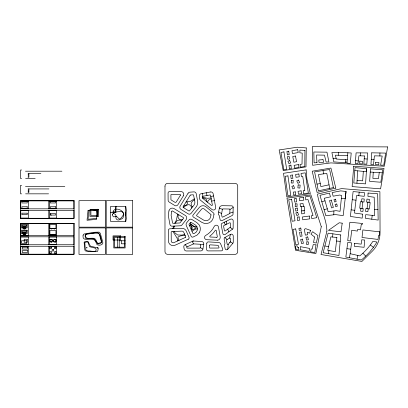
<?xml version="1.0" encoding="UTF-8"?>
<svg xmlns="http://www.w3.org/2000/svg" width="408" height="408" viewBox="0 0 408 408"><rect width="100%" height="100%" fill="white"/><g stroke="black" fill="none" stroke-linecap="round" stroke-linejoin="round"><path stroke-width="0.61" d="M360.351 155.805L360.366 152.888M379.879 155.963L379.935 152.98M229.826 213.175L229.913 209.59A0.566 0.566 0 0 0 229.352 209.013L222.946 208.911A0.566 0.566 0 0 0 222.38 209.381L221.539 214.103A1.132 1.132 0 0 0 221.549 214.537L222.003 216.679A0.566 0.566 0 0 0 222.814 217.066L229.515 213.665A0.566 0.566 0 0 0 229.826 213.175L233.065 212.078M233.182 207.381L233.014 214.18A1.515 1.515 0 0 1 232.188 215.49L222.253 220.534A1.515 1.515 0 0 1 220.085 219.499L219.295 215.761A1.132 1.132 0 0 0 218.897 215.113L218.719 214.965A1.132 1.132 0 0 1 218.316 213.889L219.356 208.024A2.836 2.836 0 0 1 222.192 205.683L231.693 205.836A1.515 1.515 0 0 1 233.182 207.381L229.913 209.59M338.293 155.264L338.37 152.291L351.206 152.985L350.299 163.404L346.953 163.113L347.861 152.694M333.78 214.786L333.892 210.946M347.616 155.504L335.396 155.188L336.284 159.049L345.387 159.635L345.275 162.807L333.8 161.859L331.898 152.566L338.37 152.291M184.447 233.922L184.181 234.508L183.223 234.819A23.21 23.21 0 0 1 181.611 235.115L177.628 234.977L175.032 232.927A8.772 8.772 0 0 1 174.736 232.494L174.578 231.438M356.944 183.223L357.561 170.819L354.812 170.595M373.254 172.242L372.887 178.357L378.476 178.622L379.246 172.62M366.568 168.693L365.578 183.875L353.792 182.983L355.052 167.652L366.568 168.693L366.364 171.681L357.561 170.819M363.319 171.386L362.671 180.841L357.082 180.407M125.751 215.444L126.256 210.304L125.751 206.371L110.629 206.371L110.629 221.493L125.751 221.493L126.256 218.469L125.751 212.318M177.582 214.067L176.501 219.683A14.142 14.142 0 0 1 175.935 221.019L174.726 223.227M227.751 249.293L232.825 243.311A1.892 1.892 0 0 0 233.269 242.077L233.238 236.008A1.892 1.892 0 0 0 230.413 234.376L224.89 237.532A1.515 1.515 0 0 0 224.15 239.119L224.941 243.418A0.566 0.566 0 0 1 224.92 243.704L224.492 244.922A0.566 0.566 0 0 0 224.471 245.218L225.109 248.594A1.515 1.515 0 0 0 227.751 249.293L228.179 244.402L230.301 241.903A0.566 0.566 0 0 0 230.433 241.531L230.418 238.614A0.566 0.566 0 0 0 229.571 238.124L226.761 239.726A0.566 0.566 0 0 0 226.486 240.322L227.185 244.137A0.566 0.566 0 0 0 228.179 244.402M358.826 195.728L359.162 192.132M360.917 208.289L360.636 211.186L362.926 211.41L363.207 208.514L359.744 208.177L360.376 201.669L363.972 202.016L364.262 199.038L361.845 198.798L361.554 201.781M362.09 208.406L362.727 201.894M332.556 237.048L332.877 233.835M371.775 219.198L372.193 215.353M88.975 210.599L88.006 219.31L96.716 218.341M346.04 191.495L343.169 215.633L335.473 214.593L325.839 215.72L319.979 195.299L329.45 193.101L330.439 196.865L324.263 198.237L328.144 211.726L336.029 210.656L340.043 211.313L341.659 195.483L339.665 195.034L333.152 196.187L332.178 192.576L340.7 190.878L346.04 191.495L345.178 198.706L341.379 198.252M367.032 208.682L367.843 202.195M368.205 208.83L367.843 211.716L365.558 211.431L365.92 208.544L369.373 208.978L370.184 202.485L366.603 202.036L366.976 199.068L369.383 199.369L369.016 202.337M350.156 253.689L351.553 242.872L347.754 242.429L345.846 257.06L361.391 259.988A71.364 71.364 0 0 0 376.977 242.015L372.861 241.388A64.418 64.418 0 0 1 359.825 255.887L350.156 253.689L349.396 257.728M328.415 253.643L328.95 250.568M200.272 247.631L200.746 244.928A0.566 0.566 0 0 0 200.221 244.259L193.754 243.877A0.566 0.566 0 0 0 193.484 243.928L187.099 246.86A0.566 0.566 0 0 0 186.777 247.477L186.813 247.671A0.566 0.566 0 0 0 187.374 248.135L199.716 248.1A0.566 0.566 0 0 0 200.272 247.631L202.898 249.059L203.76 244.162A2.27 2.27 0 0 0 201.659 241.505L193.642 241.031A2.27 2.27 0 0 0 192.561 241.23L185.11 244.652A2.27 2.27 0 0 0 183.824 247.136L184.202 249.125A2.27 2.27 0 0 0 186.436 250.976L200.67 250.93A2.27 2.27 0 0 0 202.898 249.059M229.571 238.124L230.413 234.376M357.02 259.167L357.867 255.444M172.814 228.674L173.201 227.531A7.222 7.222 0 0 0 173.42 226.71L173.471 226.399A7.232 7.232 0 0 1 173.528 226.129M206.652 201.547C207.682 199.058 204.168 198.161 202.399 197.916L202.246 196.952A0.566 0.566 0 0 1 202.705 196.304L209.921 194.973A0.566 0.566 0 0 1 210.579 195.427L212.339 204.867A0.566 0.566 0 0 1 211.426 205.413L202.603 198.268A0.566 0.566 0 0 1 202.399 197.916M207.468 202.205L208.014 201.011A4.661 4.661 0 0 1 209.064 199.833L211.206 198.788M183.524 207.631L185.161 206.106A13.811 13.811 0 0 1 186.063 205.55L187.782 204.796L189.088 204.699A2.071 2.071 0 0 1 189.608 204.867L190.857 206.03A5.809 5.809 0 0 1 191.362 206.907L191.699 208.034M177.587 240.965L177.689 240.664A1.326 1.326 0 0 0 177.725 240.363L177.251 238.685A15.417 15.417 0 0 0 176.919 237.9L172.966 231.504M191.204 229.541C192.55 227.909 191.296 225.721 189.338 225.405M174.649 226.073L174.109 227.021A3.31 3.31 0 0 0 173.869 228.633M229.816 242.474L230.352 241.827L232.825 243.311M194.3 198.849L190.306 201.43A4.876 4.876 0 0 1 188.991 201.669L186.471 201.302M191.979 231.26L195.162 229.22L197.477 228.888M230.081 227.409L225.287 230.903A0.566 0.566 0 0 1 224.4 230.546L223.584 226.185A0.566 0.566 0 0 1 223.89 225.573L229.536 222.814A0.566 0.566 0 0 1 230.352 223.329L230.316 226.955A0.566 0.566 0 0 1 230.081 227.409L232.519 229.138A1.515 1.515 0 0 0 233.141 227.929L233.208 220.906A1.892 1.892 0 0 0 230.489 219.193L222.059 223.309A1.515 1.515 0 0 0 221.233 224.946L222.839 233.519A1.515 1.515 0 0 0 225.216 234.462L232.519 229.138M197.003 226.828C194.269 227.2 191.837 224.91 190.072 223.074M55.937 228.296L54.427 229.051L52.913 228.296L51.403 229.051L49.888 228.296L49.888 224.517L55.937 224.517L55.937 228.296L49.888 228.296M55.937 234.345L54.427 235.1L52.913 234.345L51.403 235.1L49.888 234.345L49.888 230.566L55.937 230.566L55.937 234.345L49.888 234.345M183.508 206.137L184.248 205.887A12.561 12.561 0 0 0 185.487 205.316C187.246 204.969 188.924 201.924 186.043 202.006M321.825 201.731L325.008 200.818M324.11 209.697L327.298 208.779M211.064 198.013L207.249 198.288L202.276 197.161M194.489 199.859L192.989 200.787A9.603 9.603 0 0 0 192.158 201.623L191.286 202.954A2.264 2.264 0 0 0 191.153 203.602L191.194 204.265A6.135 6.135 0 0 0 191.622 205.77L192.209 206.637A0.867 0.867 0 0 0 192.668 206.805M200.746 244.928L203.76 244.162M328.986 184.844L320.877 186.578L318.454 174.578L326.793 173.405L329.746 188.379M317.011 184.136L320.249 183.483M210.773 196.467L213.557 195.947M211.64 201.108L214.424 200.588M182.473 219.723L181.733 219.713A8.303 8.303 0 0 1 180.719 219.57C178.311 219.881 176.899 215.694 178.832 214.832M21.619 170.009L20.579 170.009L20.579 178.52L21.619 178.52M25.49 171.197L61.904 171.197M28.065 173.609L40.892 173.609M28.065 174.833L28.851 174.833M28.065 176.062L28.851 176.062M28.065 177.286L28.851 177.286L28.851 173.609M25.612 178.52L35.185 178.52M21.619 185.324L20.579 185.324L20.579 193.841L21.619 193.841M25.49 186.517L64.826 186.517M28.065 188.929L48.934 188.929M28.065 190.154L28.851 190.154M28.065 191.377L28.851 191.377M28.065 192.607L28.851 192.607L28.851 188.929M25.612 193.836L48.572 193.836M96.716 215.439L90.907 215.439L90.907 210.599M125.123 236.992L124.746 236.992L124.746 236.614M119.213 240.771L125.123 240.771M125.123 243.795L121.339 243.795L121.339 240.771M51.352 215.067L50.878 215.021A0.918 0.918 0 0 1 50.607 214.899L50.266 214.562M345.301 162.083L347.04 162.144M333.071 158.284L336.136 158.411M370.245 172.049L382.26 172.814M364.211 158.799L367.2 159.023M374.468 209.35L377.961 209.63M345.387 159.635L347.244 159.793M336.488 241.031L340.201 241.363M371.285 159.395L374.009 159.681M352.226 199.736L355.99 200.185M351.125 209.86L354.781 210.299M355.526 160.619L358.285 160.956M346.938 248.681L350.742 249.171M179.097 240.276L178.775 240.184A0.627 0.627 0 0 1 178.602 240.067L177.949 237.385A1.433 1.433 0 0 1 178.22 236.875L180.54 235.855L184.941 235.493A0.745 0.745 0 0 1 185.099 235.559L185.196 235.62M324.88 245.932L328.557 246.779M219.356 208.024L222.38 209.381M218.652 211.981L221.636 213.557M181.764 220.621L180.525 220.208A7.517 7.517 0 0 0 179.515 220.106L177.878 220.305A2.882 2.882 0 0 0 176.939 220.856L175.792 222.401A1.403 1.403 0 0 0 175.7 222.748L175.7 223.181M370.331 244.973L373.417 247.314M224.89 237.532L227.108 239.527M362.901 253.2L365.726 256.112M185.11 244.652L187.099 246.86M193.484 243.928L192.204 241.398A2.667 2.667 0 0 1 193.642 241.026M227.684 229.153L228.868 231.8M224.15 222.289L225.303 224.879M206.468 192.729L206.984 195.514M202.424 193.474L202.934 196.263M226.241 221.269L226.71 224.191M323.049 170.534L323.519 173.864M98.124 248.467L97.609 247.886L90.428 246.157L87.934 241.383A0.622 0.581 -7.9 0 0 87.71 241.296L84.941 241.684L84.119 242.153L84.767 249.645L85.241 250.849L87.802 251.456L96.416 251.66L97.451 251.476L97.874 250.502A10.608 10.608 0 0 0 98.083 249.314L98.124 248.467M304.062 210.615L304.434 213.517L301.711 213.863L301.334 210.967L304.7 210.533L304.149 206.275L300.461 206.749L300.094 203.878L303.042 203.5L303.409 206.366M301.303 206.642L301.854 210.9M125.751 206.371L125.751 221.493M119.213 236.614L119.213 247.202M117.433 237.369L117.433 247.202M97.685 209.63L97.685 216.403M48.945 200.889L48.945 208.825M48.945 210.339L48.945 218.28M48.945 223.569L48.945 235.671M48.945 236.803L48.945 244.744M48.945 246.254L48.945 254.194M24.939 227.919L24.939 229.051L23.802 229.051L23.802 227.919M24.939 233.59L24.939 234.722L23.802 234.722L23.802 233.59M116.061 216.189C115.066 219.173 117.632 221.075 120.284 219.443A16.667 16.667 0 0 0 121.513 218.974L122.726 218.26L123.257 217.117A27.214 27.214 0 0 0 123.42 216.439C125.873 211.216 116.459 206.713 113.552 210.548A4.396 4.396 0 0 0 113.261 211.364L113.24 212.879A1.224 1.224 0 0 0 113.562 213.389L115.688 214.7L116.061 216.189M164.985 186.135L164.98 251.547A2.836 2.836 0 0 0 167.816 254.383L234.881 254.388A2.836 2.836 0 0 0 237.716 251.552L237.721 186.145A2.836 2.836 0 0 0 234.891 183.309L167.821 183.299A2.836 2.836 0 0 0 164.985 186.135M304.934 150.379L304.796 166.464L300.431 167.193L300.002 164.465L302.007 164.113L302.226 153.122L299.824 152.801L299.936 150.093L304.934 150.379M191.939 229.235L192.586 229.913L194.402 228.801A2.815 2.815 0 0 1 194.749 228.638C197.089 228.475 196.34 226.838 194.33 226.981A3.968 3.968 0 0 1 193.81 226.751C191.536 224.614 187.945 222.462 192.041 226.726A1.637 1.637 0 0 1 192.229 227.394L191.939 229.235M306.255 147.931L306 166.867L283.234 170.631L279.143 149.945L297.259 147.232L306.255 147.931M84.777 242.877C85.466 245.728 84.048 251.221 88.424 251.012C90.576 250.476 95.044 252.827 96.104 250.415A7.222 7.222 0 0 0 96.135 249.416L95.61 248.243L89.556 246.702L87.939 242.168L86.654 241.97A13.796 13.796 0 0 0 85.767 242.148L84.777 242.877M97.874 209.253L97.685 216.245L96.926 210.385L90.122 209.63L97.874 209.253M206.785 243.367L206.596 249.349A1.515 1.515 0 0 0 208.111 250.91L221.279 250.874A1.545 1.51 38 0 0 222.651 248.783L220.651 243.918A2.27 2.27 0 0 0 218.688 242.515L208.386 241.903A1.581 1.535 55.5 0 0 206.79 243.367M209.559 245.397L209.493 247.483A0.566 0.566 0 0 0 210.059 248.069L218.438 248.044A0.566 0.566 0 0 0 218.958 247.263L218.3 245.657A0.566 0.566 0 0 0 217.806 245.305L210.161 244.851A0.566 0.566 0 0 0 209.559 245.397M362.304 223.462L362.273 224.375L361.299 224.318L360.514 229.826L357.581 229.459L357.393 231.081L351.737 230.26L350.416 240.924L347.713 240.644L349.86 222.233L362.304 223.462M85.389 234.768L85.42 235.579A9.792 9.792 0 0 0 85.598 236.711C86.899 240.236 92.483 236.798 95.141 238.925C96.864 240.154 96.742 245.32 99.664 243.78A20.584 20.584 0 0 0 100.444 243.418L101.714 242.597A0.581 0.576 -48.1 0 0 101.822 242.352C100.643 239.032 100.965 231.933 95.849 232.81C92.636 233.611 87.812 232.58 85.389 234.768M295.31 203.796L295.203 206.718L296.993 206.785L297.106 203.862L295.31 203.796M368.062 193.05L367.934 196.37L374.192 197.237L374.615 215.618L365.716 214.644L365.384 218.3L378.16 220.096L377.665 193.759L368.062 193.05M112.343 214.363L112.373 215.072A3.055 3.055 0 0 0 112.582 215.761L113.73 216.852L116.627 216.454L119.156 218.928A0.989 0.989 0 0 0 119.804 218.953L120.992 218.147L122.344 216.454A18.651 18.651 0 0 0 123.027 215.358L123.583 214.149L123.446 213.348A6.324 6.324 0 0 0 123.267 213.022L122.573 212.18A2.632 2.632 0 0 0 121.763 211.706C118.738 211.625 113.954 211.415 112.343 214.363M354.46 243.357L354.302 246.304L364.094 247.289L364.63 240.006L361.646 239.807L361.197 244.132L354.46 243.357M362.442 214.129L362.217 218.142L350.406 216.454L353.114 191.566L364.507 192.632L364.196 196.319L356.551 195.478L354.455 213.032L362.442 214.129M291.383 180.254L291.215 182.963L293.072 183.075L293.235 180.367L291.383 180.254M370.449 168.83L369.648 181.417L380.827 182.213L382.724 169.789L370.449 168.83M375.722 162.267L375.569 164.613L378.772 164.817L378.92 162.476L375.722 162.267M364.41 155.958L363.849 164.011L366.807 164.184L367.659 152.929L356.087 152.867L355.317 163.521L357.944 163.72L358.923 155.754L364.41 155.958M83.079 235.477L83.064 235.691A14.285 14.285 0 0 0 83.053 237.074C83.421 242.444 94.88 235.671 96.089 242.602C96.385 247.049 104.535 245.32 102.627 241.561L100.246 233.228L99.083 232.126L94.733 232.254L84.706 233.84L83.395 234.32L83.079 235.477M85.206 235.457L85.196 235.63A11.536 11.536 0 0 0 85.19 236.941L85.384 238.053L85.843 238.359L91.968 238.527L94.141 238.95L97.645 243.545L100.404 242.755L101.48 242.061L99.409 234.396L98.501 233.029L94.539 233.009L85.537 234.442A0.576 0.576 0 0 0 85.349 234.671L85.206 235.457M115.923 206.371L115.546 211.66L110.629 212.42L115.923 212.42L115.923 206.371M371.749 152.821L370.928 164.516L373.483 164.761L374.411 155.836L382.189 156.014L380.633 165.092L383.75 165.235L385.667 153.087L371.749 152.821M379.705 231.836L379.44 235.38L378.593 235.339L378.002 239.419L362.018 237.497L362.89 229.949L379.705 231.836M353.705 166.224L352.14 186.594L380.598 188.838L384.01 168.402L353.705 166.224M359.856 161.129L359.637 163.746L362.304 163.97L362.523 161.354L359.856 161.129M340.772 234.957L338.936 255.479L323.161 252.725L328.108 233.157L340.772 234.957M88.006 210.599L87.037 220.274L96.716 219.31L96.716 210.599L88.006 210.599M287.783 156.641L287.538 159.044L289.323 159.232L289.573 156.825L287.783 156.641M298.177 184.89L297.85 187.864L299.844 188.083L300.166 185.105L298.177 184.89M336.875 237.476L335.33 251.639L327.731 250.364L330.837 236.875L336.875 237.476M298.661 247.411L298.36 249.961L296.101 249.477L295.443 246.065L297.075 245.728L297.381 247.228L298.661 247.411M306.892 241.766L306.571 244.519L308.137 244.703L308.458 241.949L306.892 241.766M342.205 223.171L340.991 231.795L328.435 230.382L339.242 222.758L342.205 223.171M316.032 244.866L314.808 252.526L310.585 251.894L311.182 248.946L312.171 249.104L313.222 244.591L316.032 244.866M387.6 146.906L384.372 166.245L330.893 162.899L312.584 165.291L312.283 146.569L387.6 146.906M168.953 210.926L168.336 214.526A3.779 3.779 0 0 0 168.346 215.852L169.912 224.339A2.27 2.27 0 0 0 172.252 226.19L180.311 225.787A2.27 2.27 0 0 0 181.978 224.93L186.114 219.683A2.836 2.836 0 0 0 185.37 215.506L174.083 208.6A3.402 3.402 0 0 0 168.953 210.926M171.748 211.405L171.12 215.072A0.566 0.566 0 0 0 171.12 215.271L172.518 222.85A0.566 0.566 0 0 0 173.104 223.309L179.653 222.982A0.566 0.566 0 0 0 180.071 222.768L183.493 218.428A0.566 0.566 0 0 0 183.345 217.591L172.599 211.018A0.566 0.566 0 0 0 171.748 211.405M314.543 237.002L313.553 242.541L316.327 243.005L317.944 235.574L312.65 231.698L310.932 234.065L314.543 237.002M210.977 214.945L210.61 216.883A4.728 4.728 0 0 1 203.475 220.019L196.834 215.893A0.566 0.566 0 0 1 196.692 215.052L201.506 209.222A1.892 1.892 0 0 1 204.163 208.962L210.783 214.399A0.566 0.566 0 0 1 210.977 214.945M213.971 214.368L213.399 217.408A7.563 7.563 0 0 1 201.98 222.426L193.499 217.163A1.515 1.515 0 0 1 193.132 214.914L199.318 207.417A4.728 4.728 0 0 1 205.964 206.774L213.445 212.92A1.515 1.515 0 0 1 213.971 214.368M300.676 246.728L300.11 249.716L309.019 251.41L309.59 248.421L300.676 246.728M321.275 226.68L315.874 253.557L295.545 250.288L286.967 198.13L310.901 194.861L321.275 226.68M326.895 231.295L321.02 254.505L361.911 261.431L372.234 251.272A26.229 26.229 0 0 0 380.062 232.468L379.899 191.704L341.567 188.598L317.46 194.101C319.275 206.82 326.731 218.362 326.895 231.295M50.347 239.317L49.567 241.449L51.699 242.225L52.474 240.093L50.347 239.317M310.58 230.403L309.55 233.197L307.341 232.269L307.622 234.794L305.327 235.125L304.373 229.291L305.628 228.653L310.58 230.403M54.254 239.266L53.295 241.322L55.35 242.281L56.309 240.225L54.254 239.266M188.078 193.254L180.137 206.213A2.27 2.27 0 0 0 180.877 209.324L188.159 213.848A2.27 2.27 0 0 0 191.138 213.323L196.09 207.05A7.563 7.563 0 0 0 197.584 200.971L196.222 193.729A2.27 2.27 0 0 0 193.826 191.882L189.847 192.178A2.27 2.27 0 0 0 188.078 193.254M190.194 195.233L183.146 206.734A0.566 0.566 0 0 0 183.33 207.514L188.792 210.905A0.566 0.566 0 0 0 189.536 210.773L193.861 205.295A4.728 4.728 0 0 0 194.794 201.496L193.621 195.248A0.566 0.566 0 0 0 193.025 194.784L190.633 194.963A0.566 0.566 0 0 0 190.194 195.233M180.423 195.243L176.363 201.827A1.132 1.132 0 0 1 174.803 202.2L171.212 199.986A0.566 0.566 0 0 1 170.947 199.507L170.911 194.958A0.566 0.566 0 0 1 171.477 194.386L179.938 194.381A0.566 0.566 0 0 1 180.423 195.243M183.371 195.865L177.883 204.765A2.27 2.27 0 0 1 174.762 205.505L169.192 202.067A2.27 2.27 0 0 1 168.116 200.155L168.065 193.071A1.515 1.515 0 0 1 169.575 191.551L180.953 191.541A2.836 2.836 0 0 1 183.371 195.865M199.175 232.876L197.069 235.095L193.132 237.017A1.515 1.515 0 0 1 191.128 236.263L186.334 225.644A2.836 2.836 0 0 1 186.731 222.671L188.95 219.983A2.27 2.27 0 0 1 191.882 219.494L196.778 222.549L199.043 224.711A6.253 6.253 0 0 1 199.486 225.44L199.731 225.961A7.584 7.584 0 0 1 199.17 232.876M190.511 222.549L189.144 224.201A0.566 0.566 0 0 0 189.062 224.798L192.933 233.371A0.566 0.566 0 0 0 193.683 233.656L194.703 233.192A4.728 4.728 0 0 0 195.218 224.859L191.24 222.426A0.566 0.566 0 0 0 190.511 222.549M50.475 213.43L50.266 215.067L55.559 215.067L55.559 213.552L50.475 213.43M298.523 180.086L296.759 180.902L297.881 183.335L299.645 182.519L298.523 180.086M185.38 237.425L173.915 242.632A1.892 1.892 0 0 1 171.243 240.924L171.181 232.132A0.566 0.566 0 0 1 171.722 231.56L181.897 231.127A1.892 1.892 0 0 1 183.707 232.249L185.666 236.681A0.566 0.566 0 0 1 185.38 237.425M188.256 239.231L175.088 245.213A4.728 4.728 0 0 1 168.407 240.944L168.331 230.326A1.515 1.515 0 0 1 169.779 228.806L181.779 228.296A4.728 4.728 0 0 1 186.298 231.106L189.016 237.247A1.515 1.515 0 0 1 188.256 239.231M289.66 160.533L287.921 161.282L288.935 163.649L290.675 162.904L289.66 160.533M293.597 185.716L291.868 186.395L292.868 188.96L294.596 188.287L293.597 185.716M297.626 212.272L295.841 212.925L296.795 215.531L298.58 214.883L297.626 212.272M312.951 215.205L311.493 215.659L311.743 218.576L316.781 217.694L309.983 196.044L305.296 196.865L305.73 199.874L307.974 199.537L312.951 215.205M335.498 199.196L333.958 199.639L334.631 201.975L336.172 201.532L335.498 199.196M331.316 200.093L329.526 200.593L331.571 207.927L333.361 207.427L331.316 200.093M302.389 239.108L300.635 239.547L301.67 243.714L303.425 243.275L302.389 239.108M336.784 204.005L335.121 204.408L335.662 206.642L337.319 206.239L336.784 204.005M307.744 236.921L305.939 237.354L306.612 240.149L308.412 239.72L307.744 236.921M335.804 188.129L317.072 192.413L312.222 171.207L330.929 168.06L335.804 188.129M333.397 187.593L318.327 190.842L314.609 171.875L329.593 169.493L333.397 187.593M297.197 208.08L295.28 208.468L295.815 211.099L297.733 210.707L297.197 208.08M304.791 190.317L303.251 190.613L303.532 193.703L308.346 193.04L305.281 172.859L301.028 173.425L301.369 176.516L302.731 176.409L304.791 190.317M295.489 156.014L292.76 156.529L293.837 162.211L296.565 161.69L295.489 156.014M283.937 151.893L280.964 152.439L283.815 169.84L286.681 169.391L283.937 151.893M210.518 191.979L201.098 193.718A2.27 2.27 0 0 0 199.272 196.304L199.67 198.793A2.27 2.27 0 0 0 200.481 200.201L212.038 209.554A2.27 2.27 0 0 0 215.694 207.376L213.16 193.795A2.27 2.27 0 0 0 210.518 191.979M298.483 164.562L294.122 165.347L294.627 168.162L298.988 167.377L298.483 164.562M295.703 228.908L292.975 229.403L295.744 244.749L298.472 244.259L295.703 228.908M300.788 228.046L298.926 228.368L299.283 230.438L301.145 230.117L300.788 228.046M297.738 149.726L291.98 150.69L292.46 153.546L298.217 152.582L297.738 149.726M301.084 190.827L298.029 191.316L298.483 194.172L301.538 193.683L301.084 190.827M291.587 199.181L288.726 199.634L292.154 221.253L295.015 220.799L291.587 199.181M301.41 231.989L299.589 232.274L300.227 236.354L302.048 236.069L301.41 231.989M298.85 173.971L295.611 174.471L296.045 177.296L299.288 176.797L298.85 173.971M292.383 174.991L290.639 175.256L291.149 178.582L292.893 178.316L292.383 174.991M306.117 169.891L283.535 173.288L286.814 196.921L310.34 193.55L306.898 179.061L306.117 169.891M296.137 198.441L294.245 198.716L294.744 202.093L296.631 201.817L296.137 198.441M287.941 175.884L285.141 176.281L287.941 195.825L290.741 195.422L287.941 175.884M309.386 216.041L302.379 216.964L302.751 219.785L309.759 218.867L309.386 216.041M303.46 197.375L299.217 197.926L299.574 200.7L303.817 200.149L303.46 197.375M288.752 151.2L286.926 151.429L287.365 154.892L289.19 154.663L288.752 151.2M290.94 165.133L289.012 165.357L289.415 168.866L291.343 168.642L290.94 165.133M295.331 191.862L293.342 192.071L293.658 195.019L295.642 194.805L295.331 191.862M323.009 159.656L318.821 159.987L318.985 162.384L323.666 162.262L323.009 159.656M299.161 216.949L297.325 217.051L297.514 220.549L299.35 220.453L299.161 216.949M316.96 162.705L314.094 162.823L313.839 152.006L326.961 152.169L328.914 161.961L326.13 162.047L324.462 155.157L316.562 155.004L316.96 162.705M74.083 200.7L20.4 200.7L20.4 218.469L74.083 218.469L74.083 200.7M105.463 200.7L78.999 200.7L78.999 227.164L105.463 227.164L105.463 200.7M132.682 200.7L106.218 200.7L106.218 227.164L132.682 227.164L132.682 200.7M73.894 200.889L20.589 200.889L20.589 208.825L73.894 208.825L73.894 200.889M28.341 201.078L20.777 201.078L20.777 208.636L28.341 208.636L28.341 201.078M56.692 201.078L49.133 201.078L49.133 208.636L56.692 208.636L56.692 201.078M27.203 201.455L21.915 201.455L21.915 202.965L27.203 202.965L27.203 201.455M55.559 201.455L50.266 201.455L50.266 202.965L55.559 202.965L55.559 201.455M27.203 206.749L21.915 206.749L21.915 208.259L27.203 208.259L27.203 206.749M55.559 206.749L50.266 206.749L50.266 208.259L55.559 208.259L55.559 206.749M98.649 209.63L89.944 209.63L89.944 216.403L98.649 216.403L98.649 209.63M73.894 210.339L20.589 210.339L20.589 218.28L73.894 218.28L73.894 210.339M28.341 210.528L20.777 210.528L20.777 218.091L28.341 218.091L28.341 210.528M56.692 210.528L49.133 210.528L49.133 218.091L56.692 218.091L56.692 210.528M27.203 213.175L21.915 213.175L21.915 214.684L27.203 214.684L27.203 213.175M74.083 223.38L20.4 223.38L20.4 254.383L74.083 254.383L74.083 223.38M73.894 223.569L20.589 223.569L20.589 235.671L73.894 235.671L73.894 223.569M28.341 223.763L20.777 223.763L20.777 235.482L28.341 235.482L28.341 223.763M56.692 223.763L49.133 223.763L49.133 235.482L56.692 235.482L56.692 223.763M27.203 224.517L21.532 224.517L21.532 227.919L27.203 227.919L27.203 224.517M26.449 225.272L22.292 225.272L22.292 227.164L26.449 227.164L26.449 225.272M25.694 226.404L23.047 226.404L23.047 228.674L25.694 228.674L25.694 226.404M25.316 226.787L23.424 226.787L23.424 228.296L25.316 228.296L25.316 226.787M105.463 227.919L78.999 227.919L78.999 254.383L105.463 254.383L105.463 227.919M132.682 227.919L106.218 227.919L106.218 254.383L132.682 254.383L132.682 227.919M27.203 230.189L21.532 230.189L21.532 233.59L27.203 233.59L27.203 230.189M26.449 230.943L22.292 230.943L22.292 232.835L26.449 232.835L26.449 230.943M25.694 232.076L23.047 232.076L23.047 234.345L25.694 234.345L25.694 232.076M25.316 232.458L23.424 232.458L23.424 233.968L25.316 233.968L25.316 232.458M120.584 235.86L113.026 235.86L113.026 240.016L120.584 240.016L120.584 235.86M125.123 236.614L113.781 236.614L113.781 247.957L125.123 247.957L125.123 236.614M73.894 236.803L20.589 236.803L20.589 244.744L73.894 244.744L73.894 236.803M28.341 236.992L20.777 236.992L20.777 244.555L28.341 244.555L28.341 236.992M56.692 236.992L49.133 236.992L49.133 244.555L56.692 244.555L56.692 236.992M124.364 237.369L114.536 237.369L114.536 247.202L124.364 247.202L124.364 237.369M27.203 239.261L24.179 239.261L24.179 242.286L27.203 242.286L27.203 239.261M52.158 239.639L49.888 239.639L49.888 241.908L52.158 241.908L52.158 239.639M55.937 239.639L53.667 239.639L53.667 241.908L55.937 241.908L55.937 239.639M26.826 240.771L21.532 240.771L21.532 243.418L26.826 243.418L26.826 240.771M73.894 246.254L20.589 246.254L20.589 254.194L73.894 254.194L73.894 246.254M28.341 246.442L20.777 246.442L20.777 254.006L28.341 254.006L28.341 246.442M56.692 246.442L49.133 246.442L49.133 254.006L56.692 254.006L56.692 246.442M27.581 247.202L22.292 247.202L22.292 249.089L27.581 249.089L27.581 247.202M51.403 247.202L49.888 247.202L49.888 248.712L51.403 248.712L51.403 247.202M55.937 247.202L54.427 247.202L54.427 248.712L55.937 248.712L55.937 247.202M86.94 247.579L86.562 247.579L86.562 247.957L86.94 247.957L86.94 247.579M97.9 247.579L97.522 247.579L97.522 247.957L97.9 247.957L97.9 247.579M53.667 249.466L52.158 249.466L52.158 250.981L53.667 250.981L53.667 249.466M27.581 250.604L22.292 250.604L22.292 252.491L27.581 252.491L27.581 250.604M51.403 251.736L49.888 251.736L49.888 253.251L51.403 253.251L51.403 251.736M55.937 251.736L54.427 251.736L54.427 253.251L55.937 253.251L55.937 251.736M216.714 237.298L210.324 237.023A0.566 0.566 0 0 1 210.003 236.002A23.093 23.093 0 0 0 215.215 230.418A0.566 0.566 0 0 1 216.25 230.632L217.296 236.63A0.566 0.566 0 0 1 216.714 237.298M217.296 240.159L206.667 239.705A2.27 2.27 0 0 1 205.678 235.447A20.257 20.257 0 0 0 214.22 226.44A2.27 2.27 0 0 1 218.499 227.037L220.208 236.839A2.836 2.836 0 0 1 217.296 240.159"/></g></svg>
